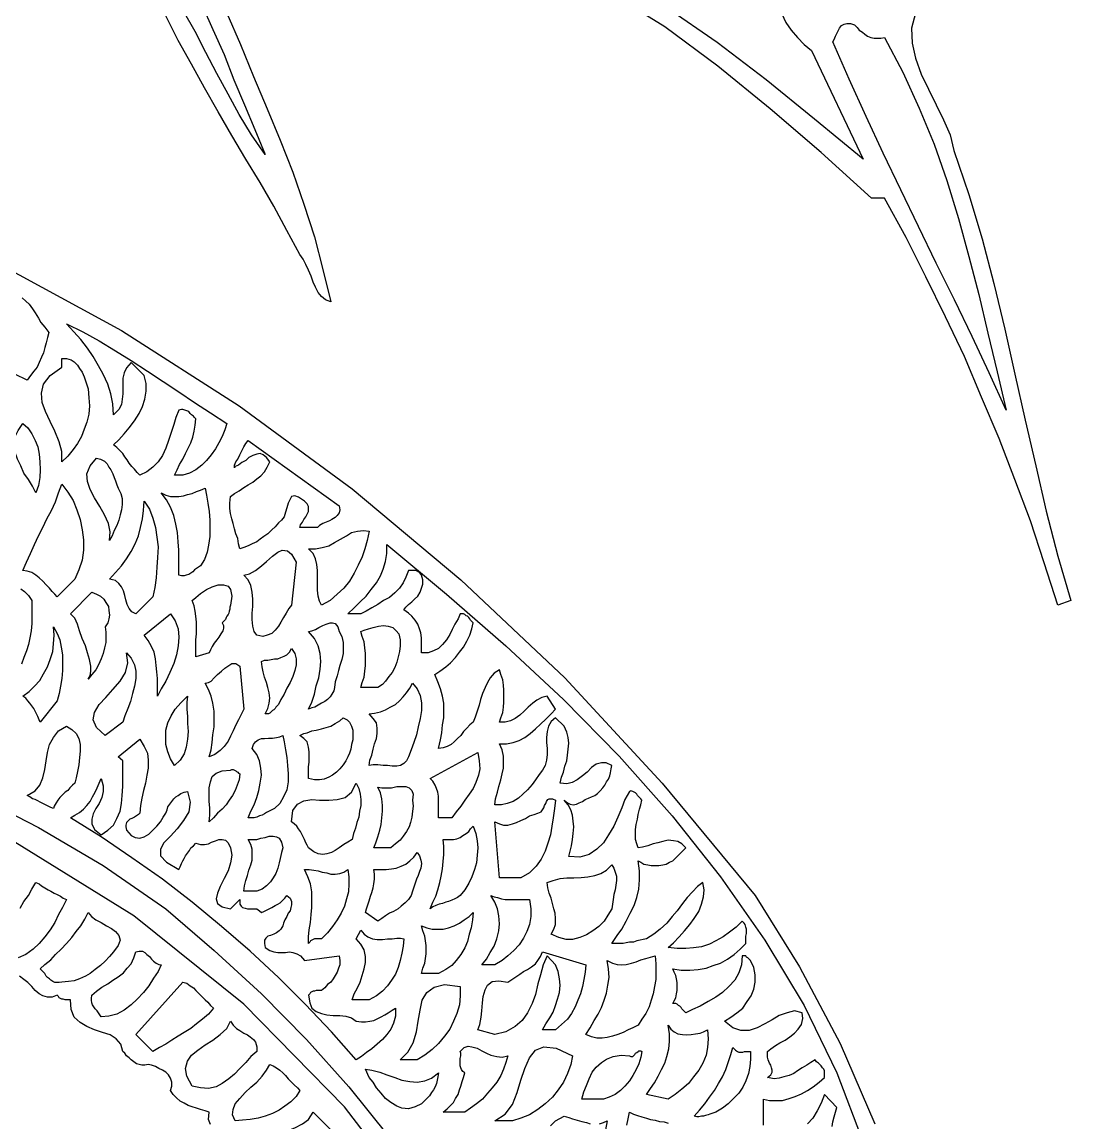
# Model space of a CAD drawing. Extents: x 0.03 to 9.22, y 0.02 to 5.11.
# Drawn here: x 7.614 to 9.218, y 1.288 to 2.97 of the extents above; entities that cross this region are included whole.
import ezdxf

# ---------------------------------------------------------------- set-up
doc = ezdxf.new("R2010")
doc.units = 0
doc.layers.add('1', color=7, linetype='Continuous')

msp = doc.modelspace()

# ---------------------------------------------------------------- linework, layer by layer
for points in [[(8.98, 2.984), (8.974, 2.961), (8.975, 2.938), (8.98, 2.915), (8.989, 2.891), (9, 2.868), (9.012, 2.844), (9.023, 2.821), (9.033, 2.798), (9.039, 2.774), (9.062, 2.707), (9.082, 2.639), (9.1, 2.571), (9.117, 2.501), (9.132, 2.432), (9.148, 2.362), (9.164, 2.292), (9.18, 2.223), (9.198, 2.154), (9.218, 2.086), (9.198, 2.079), (9.177, 2.144), (9.156, 2.208), (9.132, 2.271), (9.108, 2.334), (9.081, 2.397), (9.055, 2.459), (9.026, 2.52), (8.996, 2.581), (8.966, 2.641), (8.933, 2.701), (8.913, 2.701), (8.836, 2.771), (8.758, 2.838), (8.678, 2.903), (8.597, 2.963), (8.512, 3.016)], [(7.927, 2.984), (7.948, 2.936), (7.968, 2.887), (7.989, 2.838), (8.009, 2.79), (8.028, 2.741), (8.045, 2.692), (8.061, 2.642), (8.074, 2.592), (8.086, 2.543), (8.078, 2.546), (8.072, 2.551), (8.067, 2.557), (8.063, 2.565), (8.059, 2.573), (8.056, 2.582), (8.052, 2.591), (8.048, 2.6), (8.044, 2.608), (8.039, 2.615), (8.019, 2.652), (7.999, 2.689), (7.978, 2.725), (7.956, 2.761), (7.935, 2.797), (7.914, 2.833), (7.893, 2.87), (7.873, 2.906), (7.853, 2.942), (7.834, 2.98)], [(7.58, 2.6), (7.766, 2.499), (7.946, 2.384), (8.119, 2.257), (8.285, 2.118), (8.444, 1.968), (8.593, 1.807), (8.735, 1.635), (8.803, 1.526), (8.865, 1.409), (8.918, 1.286)], [(7.902, 1.285), (7.899, 1.293), (7.9, 1.304), (7.894, 1.306), (7.887, 1.308), (7.881, 1.31), (7.874, 1.312), (7.868, 1.314), (7.862, 1.318), (7.856, 1.321), (7.85, 1.326), (7.845, 1.331), (7.841, 1.337), (7.843, 1.344), (7.843, 1.35), (7.841, 1.356), (7.838, 1.361), (7.834, 1.365), (7.829, 1.368), (7.823, 1.371), (7.818, 1.374), (7.812, 1.376), (7.807, 1.377), (7.802, 1.376), (7.797, 1.376), (7.793, 1.377), (7.789, 1.378), (7.785, 1.381), (7.781, 1.384), (7.778, 1.387), (7.774, 1.39), (7.771, 1.394), (7.768, 1.397), (7.765, 1.408), (7.758, 1.416), (7.749, 1.422), (7.737, 1.426), (7.725, 1.43), (7.713, 1.435), (7.703, 1.441), (7.694, 1.449), (7.689, 1.461), (7.688, 1.476), (7.685, 1.476), (7.682, 1.476), (7.68, 1.476), (7.677, 1.477), (7.675, 1.477), (7.673, 1.478), (7.671, 1.479), (7.67, 1.481), (7.668, 1.483), (7.66, 1.48), (7.653, 1.48), (7.646, 1.482), (7.64, 1.485), (7.634, 1.49), (7.629, 1.496), (7.623, 1.502), (7.617, 1.507), (7.61, 1.512)]]:
    msp.add_lwpolyline(points)
at = {"layer": '1'}
for points in [[(7.986, 2.768), (7.965, 2.798), (7.946, 2.829), (7.929, 2.86), (7.912, 2.892), (7.895, 2.924), (7.879, 2.956), (7.861, 2.987), (7.843, 3.019), (7.823, 3.049), (7.801, 3.079), (7.807, 3.139), (7.831, 3.105), (7.852, 3.07), (7.872, 3.034), (7.889, 2.997), (7.906, 2.959), (7.923, 2.921), (7.938, 2.882), (7.954, 2.844), (7.97, 2.806), (7.986, 2.768)], [(8.776, 2.983), (8.782, 2.97), (8.79, 2.958), (8.8, 2.947), (8.81, 2.936), (8.821, 2.927), (8.9, 2.761), (8.826, 2.822), (8.752, 2.882), (8.677, 2.939), (8.6, 2.992)], [(8.933, 2.947), (8.961, 2.894), (8.986, 2.839), (9.009, 2.784), (9.028, 2.728), (9.046, 2.67), (9.062, 2.612), (9.077, 2.554), (9.091, 2.495), (9.105, 2.436), (9.119, 2.377), (9.093, 2.434), (9.067, 2.49), (9.04, 2.546), (9.012, 2.602), (8.985, 2.658), (8.958, 2.714), (8.931, 2.77), (8.905, 2.826), (8.879, 2.883), (8.854, 2.94), (8.856, 2.944), (8.858, 2.949), (8.86, 2.953), (8.862, 2.957), (8.864, 2.961), (8.867, 2.965), (8.871, 2.967), (8.875, 2.968), (8.881, 2.968), (8.887, 2.966), (8.891, 2.962), (8.894, 2.958), (8.899, 2.955), (8.903, 2.952), (8.907, 2.949), (8.912, 2.947), (8.917, 2.946), (8.922, 2.946), (8.927, 2.946), (8.933, 2.947)], [(7.614, 2.549), (7.62, 2.544), (7.625, 2.539), (7.63, 2.532), (7.634, 2.526), (7.639, 2.518), (7.643, 2.511), (7.649, 2.504), (7.655, 2.496)], [(7.927, 2.357), (7.924, 2.347), (7.92, 2.337), (7.915, 2.327), (7.91, 2.318), (7.903, 2.309), (7.896, 2.3), (7.889, 2.293), (7.88, 2.286), (7.87, 2.281), (7.86, 2.278), (7.847, 2.278), (7.851, 2.286), (7.855, 2.294), (7.86, 2.302), (7.864, 2.311), (7.868, 2.319), (7.872, 2.327), (7.875, 2.336), (7.877, 2.345), (7.879, 2.354), (7.88, 2.364), (7.878, 2.366), (7.876, 2.368), (7.873, 2.37), (7.871, 2.372), (7.869, 2.375), (7.866, 2.376), (7.863, 2.377), (7.86, 2.378), (7.858, 2.378), (7.854, 2.377), (7.849, 2.366), (7.846, 2.355), (7.842, 2.343), (7.838, 2.331), (7.834, 2.319), (7.829, 2.308), (7.822, 2.298), (7.814, 2.29), (7.805, 2.283), (7.794, 2.278), (7.79, 2.282), (7.786, 2.287), (7.782, 2.291), (7.778, 2.296), (7.775, 2.301), (7.771, 2.306), (7.768, 2.311), (7.764, 2.315), (7.759, 2.32), (7.754, 2.324), (7.762, 2.332), (7.77, 2.341), (7.778, 2.35), (7.786, 2.361), (7.793, 2.372), (7.798, 2.383), (7.802, 2.394), (7.804, 2.406), (7.804, 2.418), (7.801, 2.43), (7.781, 2.45), (7.774, 2.442), (7.77, 2.434), (7.768, 2.426), (7.768, 2.418), (7.768, 2.41), (7.768, 2.402), (7.767, 2.394), (7.766, 2.386), (7.762, 2.378), (7.754, 2.37), (7.753, 2.387), (7.75, 2.402), (7.745, 2.417), (7.738, 2.432), (7.731, 2.445), (7.723, 2.459), (7.714, 2.472), (7.704, 2.485), (7.693, 2.497), (7.682, 2.509), (7.707, 2.497), (7.732, 2.483), (7.757, 2.468), (7.781, 2.453), (7.806, 2.437), (7.83, 2.421), (7.854, 2.405), (7.878, 2.389), (7.902, 2.373), (7.927, 2.357)], [(7.655, 2.496), (7.653, 2.488), (7.651, 2.48), (7.649, 2.473), (7.647, 2.465), (7.644, 2.458), (7.64, 2.45), (7.637, 2.443), (7.632, 2.437), (7.627, 2.43), (7.622, 2.423), (7.603, 2.432)], [(7.715, 2.41), (7.716, 2.396), (7.717, 2.384), (7.716, 2.371), (7.713, 2.359), (7.709, 2.348), (7.705, 2.337), (7.699, 2.326), (7.692, 2.317), (7.684, 2.307), (7.675, 2.298), (7.675, 2.314), (7.671, 2.329), (7.664, 2.345), (7.657, 2.36), (7.65, 2.375), (7.645, 2.389), (7.644, 2.403), (7.647, 2.417), (7.657, 2.43), (7.675, 2.443), (7.675, 2.456), (7.682, 2.456), (7.689, 2.454), (7.694, 2.451), (7.699, 2.446), (7.702, 2.441), (7.706, 2.435), (7.709, 2.428), (7.711, 2.422), (7.713, 2.416), (7.715, 2.41)], [(7.635, 2.251), (7.63, 2.261), (7.624, 2.271), (7.617, 2.281), (7.612, 2.292), (7.607, 2.302), (7.603, 2.314), (7.602, 2.324), (7.603, 2.336), (7.608, 2.346), (7.615, 2.357), (7.623, 2.35), (7.629, 2.341), (7.634, 2.331), (7.638, 2.321), (7.64, 2.31), (7.641, 2.298), (7.642, 2.286), (7.641, 2.274), (7.639, 2.262), (7.635, 2.251)], [(8.099, 2.231), (8.1, 2.225), (8.099, 2.22), (8.096, 2.216), (8.093, 2.213), (8.088, 2.21), (8.084, 2.208), (8.079, 2.206), (8.074, 2.204), (8.069, 2.201), (8.066, 2.198), (8.039, 2.198), (8.04, 2.202), (8.043, 2.206), (8.045, 2.21), (8.048, 2.214), (8.05, 2.218), (8.052, 2.222), (8.052, 2.226), (8.052, 2.23), (8.05, 2.234), (8.046, 2.238), (8.037, 2.244), (8.031, 2.246), (8.026, 2.245), (8.024, 2.241), (8.021, 2.235), (8.019, 2.228), (8.017, 2.221), (8.015, 2.214), (8.011, 2.209), (8.006, 2.205), (8.001, 2.199), (7.996, 2.194), (7.99, 2.188), (7.984, 2.184), (7.978, 2.18), (7.973, 2.176), (7.966, 2.173), (7.96, 2.17), (7.953, 2.167), (7.947, 2.165), (7.945, 2.173), (7.944, 2.181), (7.941, 2.188), (7.939, 2.196), (7.937, 2.204), (7.935, 2.211), (7.933, 2.219), (7.932, 2.227), (7.932, 2.235), (7.933, 2.245), (7.939, 2.25), (7.946, 2.254), (7.953, 2.259), (7.96, 2.263), (7.967, 2.267), (7.973, 2.272), (7.979, 2.277), (7.985, 2.283), (7.989, 2.29), (7.993, 2.298), (7.988, 2.305), (7.983, 2.309), (7.978, 2.311), (7.973, 2.31), (7.967, 2.308), (7.961, 2.305), (7.956, 2.3), (7.95, 2.297), (7.945, 2.293), (7.94, 2.291), (7.939, 2.289), (7.939, 2.29), (7.939, 2.293), (7.941, 2.298), (7.944, 2.302), (7.947, 2.309), (7.95, 2.315), (7.953, 2.321), (7.956, 2.326), (7.96, 2.331), (8.099, 2.231)], [(7.761, 2.258), (7.765, 2.25), (7.767, 2.242), (7.767, 2.233), (7.766, 2.225), (7.764, 2.217), (7.762, 2.209), (7.759, 2.201), (7.755, 2.193), (7.752, 2.185), (7.748, 2.178), (7.749, 2.191), (7.746, 2.204), (7.74, 2.217), (7.733, 2.23), (7.725, 2.243), (7.718, 2.256), (7.714, 2.268), (7.713, 2.28), (7.718, 2.292), (7.728, 2.304), (7.734, 2.302), (7.74, 2.299), (7.744, 2.295), (7.747, 2.29), (7.75, 2.286), (7.753, 2.28), (7.755, 2.274), (7.757, 2.269), (7.759, 2.263), (7.761, 2.258)], [(7.695, 2.119), (7.668, 2.092), (7.664, 2.096), (7.66, 2.1), (7.656, 2.105), (7.651, 2.11), (7.646, 2.116), (7.64, 2.121), (7.635, 2.125), (7.629, 2.129), (7.622, 2.131), (7.615, 2.132), (7.621, 2.145), (7.627, 2.158), (7.633, 2.172), (7.639, 2.185), (7.646, 2.198), (7.652, 2.211), (7.659, 2.224), (7.665, 2.237), (7.67, 2.251), (7.675, 2.264), (7.684, 2.252), (7.692, 2.239), (7.698, 2.225), (7.703, 2.21), (7.706, 2.194), (7.708, 2.179), (7.708, 2.163), (7.706, 2.148), (7.701, 2.133), (7.695, 2.119)], [(7.887, 2.139), (7.884, 2.137), (7.881, 2.135), (7.878, 2.133), (7.875, 2.13), (7.872, 2.128), (7.869, 2.126), (7.865, 2.125), (7.862, 2.124), (7.858, 2.124), (7.854, 2.125), (7.854, 2.137), (7.854, 2.15), (7.854, 2.163), (7.853, 2.176), (7.852, 2.19), (7.849, 2.203), (7.846, 2.216), (7.841, 2.229), (7.835, 2.24), (7.827, 2.251), (7.834, 2.247), (7.841, 2.245), (7.847, 2.245), (7.854, 2.245), (7.861, 2.246), (7.867, 2.248), (7.874, 2.25), (7.881, 2.253), (7.887, 2.255), (7.894, 2.258), (7.896, 2.247), (7.898, 2.235), (7.9, 2.222), (7.901, 2.209), (7.901, 2.197), (7.901, 2.184), (7.899, 2.171), (7.897, 2.16), (7.893, 2.149), (7.887, 2.139)], [(7.814, 2.092), (7.788, 2.066), (7.782, 2.069), (7.778, 2.074), (7.775, 2.08), (7.773, 2.087), (7.771, 2.094), (7.769, 2.101), (7.766, 2.107), (7.762, 2.112), (7.757, 2.117), (7.748, 2.119), (7.757, 2.129), (7.766, 2.139), (7.774, 2.15), (7.781, 2.161), (7.787, 2.173), (7.792, 2.185), (7.795, 2.198), (7.798, 2.211), (7.8, 2.224), (7.801, 2.238), (7.809, 2.226), (7.814, 2.212), (7.818, 2.198), (7.82, 2.183), (7.822, 2.168), (7.821, 2.152), (7.82, 2.137), (7.819, 2.121), (7.817, 2.106), (7.814, 2.092)], [(8.145, 2.192), (8.142, 2.178), (8.138, 2.165), (8.134, 2.153), (8.128, 2.14), (8.122, 2.128), (8.115, 2.116), (8.106, 2.105), (8.096, 2.096), (8.085, 2.086), (8.072, 2.079), (8.069, 2.085), (8.067, 2.093), (8.066, 2.102), (8.066, 2.112), (8.066, 2.121), (8.066, 2.132), (8.065, 2.141), (8.063, 2.15), (8.059, 2.158), (8.052, 2.165), (8.063, 2.165), (8.073, 2.167), (8.083, 2.17), (8.092, 2.175), (8.101, 2.18), (8.11, 2.185), (8.118, 2.19), (8.127, 2.192), (8.136, 2.193), (8.145, 2.192)], [(8.748, 1.284), (8.748, 1.293), (8.748, 1.3), (8.748, 1.309), (8.748, 1.317), (8.748, 1.324), (8.757, 1.322), (8.767, 1.322), (8.777, 1.322), (8.787, 1.325), (8.796, 1.328), (8.806, 1.332), (8.815, 1.337), (8.824, 1.343), (8.833, 1.35), (8.841, 1.357), (8.841, 1.361), (8.841, 1.364), (8.841, 1.367), (8.84, 1.37), (8.838, 1.372), (8.836, 1.375), (8.834, 1.377), (8.832, 1.379), (8.829, 1.381), (8.827, 1.384), (8.82, 1.38), (8.814, 1.376), (8.807, 1.372), (8.8, 1.367), (8.794, 1.363), (8.787, 1.36), (8.779, 1.358), (8.772, 1.356), (8.764, 1.355), (8.754, 1.357), (8.759, 1.361), (8.761, 1.365), (8.761, 1.368), (8.76, 1.372), (8.759, 1.376), (8.757, 1.379), (8.755, 1.384), (8.754, 1.388), (8.754, 1.392), (8.754, 1.397), (8.759, 1.401), (8.766, 1.406), (8.773, 1.41), (8.781, 1.414), (8.788, 1.419), (8.795, 1.425), (8.801, 1.431), (8.806, 1.438), (8.808, 1.447), (8.807, 1.456), (8.795, 1.459), (8.784, 1.456), (8.772, 1.452), (8.761, 1.445), (8.75, 1.439), (8.738, 1.433), (8.726, 1.429), (8.713, 1.429), (8.701, 1.433), (8.688, 1.443), (8.698, 1.449), (8.707, 1.456), (8.716, 1.463), (8.723, 1.473), (8.729, 1.482), (8.733, 1.492), (8.735, 1.503), (8.735, 1.514), (8.733, 1.525), (8.728, 1.536), (8.727, 1.537), (8.725, 1.539), (8.724, 1.54), (8.722, 1.541), (8.721, 1.543), (8.719, 1.543), (8.717, 1.543), (8.715, 1.543), (8.714, 1.529), (8.71, 1.517), (8.704, 1.506), (8.695, 1.496), (8.685, 1.487), (8.675, 1.48), (8.663, 1.473), (8.651, 1.466), (8.639, 1.461), (8.629, 1.456), (8.627, 1.458), (8.625, 1.46), (8.623, 1.462), (8.622, 1.464), (8.62, 1.466), (8.618, 1.467), (8.616, 1.469), (8.614, 1.47), (8.612, 1.47), (8.609, 1.47), (8.611, 1.474), (8.614, 1.479), (8.615, 1.485), (8.616, 1.49), (8.616, 1.496), (8.616, 1.502), (8.615, 1.508), (8.614, 1.513), (8.611, 1.518), (8.609, 1.523), (8.622, 1.521), (8.635, 1.521), (8.648, 1.522), (8.66, 1.524), (8.671, 1.528), (8.682, 1.532), (8.693, 1.538), (8.703, 1.545), (8.712, 1.553), (8.721, 1.562), (8.721, 1.566), (8.721, 1.569), (8.721, 1.573), (8.722, 1.577), (8.722, 1.581), (8.722, 1.584), (8.721, 1.587), (8.72, 1.591), (8.718, 1.593), (8.715, 1.596), (8.706, 1.587), (8.696, 1.579), (8.686, 1.572), (8.675, 1.566), (8.665, 1.561), (8.653, 1.557), (8.641, 1.555), (8.629, 1.554), (8.616, 1.554), (8.602, 1.556), (8.61, 1.563), (8.619, 1.572), (8.627, 1.581), (8.635, 1.591), (8.642, 1.6), (8.649, 1.611), (8.653, 1.622), (8.656, 1.633), (8.657, 1.644), (8.655, 1.655), (8.647, 1.649), (8.639, 1.641), (8.631, 1.632), (8.624, 1.623), (8.616, 1.612), (8.608, 1.603), (8.6, 1.593), (8.59, 1.584), (8.58, 1.576), (8.569, 1.569), (8.564, 1.568), (8.559, 1.567), (8.554, 1.566), (8.549, 1.564), (8.543, 1.564), (8.538, 1.563), (8.533, 1.562), (8.527, 1.562), (8.522, 1.562), (8.516, 1.562), (8.524, 1.574), (8.531, 1.584), (8.538, 1.596), (8.544, 1.608), (8.55, 1.62), (8.554, 1.632), (8.557, 1.645), (8.558, 1.659), (8.558, 1.673), (8.556, 1.688), (8.56, 1.686), (8.565, 1.683), (8.571, 1.682), (8.576, 1.681), (8.582, 1.681), (8.588, 1.681), (8.594, 1.682), (8.599, 1.683), (8.604, 1.686), (8.609, 1.688), (8.629, 1.708), (8.623, 1.714), (8.617, 1.718), (8.61, 1.719), (8.602, 1.72), (8.594, 1.718), (8.586, 1.716), (8.579, 1.714), (8.571, 1.711), (8.563, 1.709), (8.556, 1.708), (8.554, 1.714), (8.552, 1.721), (8.552, 1.728), (8.552, 1.736), (8.553, 1.744), (8.555, 1.752), (8.556, 1.759), (8.558, 1.767), (8.56, 1.774), (8.562, 1.781), (8.56, 1.783), (8.559, 1.784), (8.557, 1.786), (8.555, 1.788), (8.554, 1.79), (8.552, 1.792), (8.55, 1.793), (8.548, 1.794), (8.545, 1.795), (8.543, 1.794), (8.536, 1.782), (8.531, 1.769), (8.525, 1.755), (8.519, 1.741), (8.511, 1.728), (8.503, 1.716), (8.493, 1.706), (8.481, 1.698), (8.467, 1.694), (8.45, 1.695), (8.452, 1.703), (8.454, 1.711), (8.456, 1.721), (8.457, 1.73), (8.458, 1.74), (8.457, 1.749), (8.456, 1.758), (8.453, 1.766), (8.449, 1.774), (8.443, 1.781), (8.448, 1.777), (8.452, 1.775), (8.457, 1.774), (8.462, 1.775), (8.466, 1.777), (8.471, 1.779), (8.475, 1.782), (8.48, 1.784), (8.485, 1.786), (8.49, 1.788), (8.494, 1.791), (8.498, 1.795), (8.502, 1.8), (8.505, 1.804), (8.508, 1.809), (8.511, 1.813), (8.513, 1.818), (8.514, 1.823), (8.515, 1.829), (8.516, 1.834), (8.507, 1.838), (8.5, 1.838), (8.492, 1.836), (8.485, 1.831), (8.478, 1.824), (8.471, 1.818), (8.463, 1.812), (8.455, 1.808), (8.447, 1.806), (8.437, 1.807), (8.439, 1.816), (8.442, 1.824), (8.444, 1.833), (8.447, 1.841), (8.448, 1.85), (8.449, 1.859), (8.45, 1.868), (8.449, 1.877), (8.447, 1.885), (8.443, 1.894), (8.43, 1.907), (8.423, 1.901), (8.419, 1.894), (8.417, 1.886), (8.416, 1.877), (8.416, 1.869), (8.417, 1.86), (8.417, 1.851), (8.416, 1.842), (8.414, 1.834), (8.41, 1.827), (8.405, 1.82), (8.399, 1.812), (8.394, 1.805), (8.387, 1.797), (8.38, 1.79), (8.373, 1.784), (8.365, 1.779), (8.356, 1.776), (8.347, 1.774), (8.337, 1.774), (8.338, 1.783), (8.341, 1.793), (8.343, 1.802), (8.346, 1.812), (8.348, 1.821), (8.35, 1.83), (8.35, 1.839), (8.35, 1.848), (8.348, 1.858), (8.344, 1.867), (8.355, 1.867), (8.365, 1.869), (8.374, 1.872), (8.383, 1.877), (8.391, 1.883), (8.399, 1.89), (8.407, 1.897), (8.415, 1.905), (8.423, 1.913), (8.43, 1.92), (8.417, 1.94), (8.409, 1.938), (8.401, 1.934), (8.395, 1.929), (8.388, 1.923), (8.382, 1.917), (8.375, 1.911), (8.368, 1.906), (8.361, 1.902), (8.353, 1.9), (8.344, 1.9), (8.346, 1.907), (8.349, 1.915), (8.35, 1.923), (8.351, 1.931), (8.351, 1.94), (8.351, 1.949), (8.35, 1.957), (8.349, 1.965), (8.346, 1.973), (8.344, 1.98), (8.336, 1.975), (8.33, 1.968), (8.326, 1.961), (8.322, 1.953), (8.318, 1.944), (8.315, 1.935), (8.313, 1.926), (8.31, 1.917), (8.307, 1.908), (8.304, 1.9), (8.299, 1.896), (8.294, 1.891), (8.289, 1.886), (8.285, 1.88), (8.28, 1.875), (8.275, 1.87), (8.27, 1.866), (8.264, 1.863), (8.258, 1.861), (8.251, 1.86), (8.254, 1.873), (8.256, 1.884), (8.257, 1.896), (8.259, 1.907), (8.259, 1.918), (8.259, 1.929), (8.257, 1.94), (8.254, 1.951), (8.25, 1.962), (8.245, 1.973), (8.253, 1.978), (8.262, 1.985), (8.269, 1.991), (8.277, 1.999), (8.283, 2.007), (8.289, 2.015), (8.294, 2.024), (8.299, 2.033), (8.302, 2.043), (8.304, 2.052), (8.302, 2.054), (8.3, 2.056), (8.299, 2.058), (8.297, 2.06), (8.295, 2.062), (8.293, 2.063), (8.291, 2.065), (8.289, 2.066), (8.287, 2.066), (8.284, 2.066), (8.281, 2.058), (8.276, 2.05), (8.272, 2.042), (8.268, 2.034), (8.263, 2.026), (8.257, 2.019), (8.251, 2.013), (8.243, 2.009), (8.235, 2.006), (8.225, 2.006), (8.225, 2.014), (8.225, 2.022), (8.225, 2.029), (8.224, 2.037), (8.222, 2.043), (8.219, 2.05), (8.215, 2.056), (8.21, 2.062), (8.205, 2.067), (8.198, 2.072), (8.201, 2.076), (8.205, 2.08), (8.21, 2.084), (8.214, 2.088), (8.219, 2.093), (8.223, 2.099), (8.225, 2.105), (8.227, 2.111), (8.227, 2.118), (8.225, 2.125), (8.223, 2.127), (8.222, 2.129), (8.22, 2.13), (8.218, 2.131), (8.216, 2.132), (8.213, 2.132), (8.211, 2.132), (8.208, 2.132), (8.205, 2.132), (8.201, 2.122), (8.197, 2.113), (8.191, 2.105), (8.184, 2.098), (8.176, 2.091), (8.167, 2.086), (8.158, 2.08), (8.149, 2.075), (8.14, 2.07), (8.132, 2.066), (8.112, 2.066), (8.122, 2.075), (8.131, 2.084), (8.14, 2.093), (8.148, 2.103), (8.156, 2.113), (8.162, 2.124), (8.166, 2.134), (8.17, 2.146), (8.172, 2.158), (8.172, 2.172), (8.263, 2.096), (8.354, 2.017), (8.442, 1.935), (8.527, 1.848), (8.608, 1.757), (8.682, 1.664), (8.75, 1.567), (8.81, 1.467), (8.86, 1.364), (8.9, 1.258)], [(8.026, 2.079), (8.022, 2.074), (8.018, 2.067), (8.014, 2.06), (8.01, 2.053), (8.006, 2.047), (8.001, 2.041), (7.996, 2.036), (7.989, 2.033), (7.982, 2.031), (7.973, 2.033), (7.969, 2.039), (7.967, 2.047), (7.966, 2.057), (7.966, 2.067), (7.967, 2.077), (7.967, 2.088), (7.966, 2.099), (7.964, 2.109), (7.96, 2.118), (7.953, 2.125), (7.962, 2.127), (7.971, 2.132), (7.98, 2.139), (7.988, 2.146), (7.997, 2.154), (8.005, 2.16), (8.012, 2.163), (8.02, 2.162), (8.026, 2.157), (8.033, 2.145), (8.026, 2.079)], [(7.612, 2.104), (7.618, 2.1), (7.624, 2.094), (7.629, 2.086)], [(7.933, 2.079), (7.932, 2.076), (7.932, 2.073), (7.931, 2.07), (7.93, 2.067), (7.929, 2.065), (7.927, 2.062), (7.926, 2.06), (7.925, 2.057), (7.923, 2.055), (7.92, 2.052), (7.922, 2.048), (7.922, 2.044), (7.921, 2.04), (7.918, 2.035), (7.915, 2.03), (7.912, 2.026), (7.908, 2.021), (7.905, 2.016), (7.902, 2.011), (7.9, 2.006), (7.88, 2), (7.88, 2.008), (7.88, 2.017), (7.88, 2.026), (7.881, 2.035), (7.881, 2.044), (7.881, 2.053), (7.88, 2.062), (7.879, 2.07), (7.877, 2.078), (7.874, 2.086), (7.88, 2.091), (7.887, 2.097), (7.896, 2.103), (7.905, 2.107), (7.914, 2.11), (7.922, 2.11), (7.929, 2.108), (7.933, 2.103), (7.935, 2.093), (7.933, 2.079)], [(7.741, 2.046), (7.742, 2.038), (7.742, 2.031), (7.742, 2.022), (7.74, 2.014), (7.738, 2.005), (7.735, 1.997), (7.731, 1.988), (7.727, 1.98), (7.721, 1.973), (7.715, 1.966), (7.718, 1.971), (7.719, 1.978), (7.719, 1.986), (7.717, 1.996), (7.714, 2.006), (7.711, 2.017), (7.706, 2.028), (7.702, 2.04), (7.699, 2.05), (7.695, 2.059), (7.688, 2.066), (7.721, 2.099), (7.728, 2.096), (7.734, 2.093), (7.739, 2.088), (7.742, 2.083), (7.746, 2.077), (7.747, 2.071), (7.748, 2.064), (7.747, 2.058), (7.745, 2.052), (7.741, 2.046)], [(7.629, 2.086), (7.629, 2.074), (7.629, 2.062), (7.629, 2.051), (7.628, 2.04), (7.626, 2.029), (7.624, 2.019), (7.621, 2.009), (7.617, 1.999), (7.613, 1.989)], [(7.821, 1.94), (7.821, 1.948), (7.821, 1.957), (7.821, 1.967), (7.82, 1.977), (7.819, 1.987), (7.818, 1.997), (7.816, 2.007), (7.812, 2.016), (7.807, 2.025), (7.801, 2.033), (7.841, 2.066), (7.848, 2.055), (7.853, 2.043), (7.854, 2.03), (7.853, 2.017), (7.85, 2.003), (7.846, 1.99), (7.84, 1.976), (7.834, 1.963), (7.827, 1.951), (7.821, 1.94)], [(7.668, 1.933), (7.642, 1.9), (7.64, 1.904), (7.638, 1.909), (7.636, 1.913), (7.634, 1.917), (7.632, 1.921), (7.629, 1.925), (7.626, 1.929), (7.623, 1.933), (7.62, 1.937), (7.615, 1.94), (7.625, 1.947), (7.633, 1.955), (7.641, 1.964), (7.647, 1.974), (7.653, 1.985), (7.657, 1.996), (7.661, 2.008), (7.662, 2.02), (7.663, 2.033), (7.662, 2.046), (7.668, 2.036), (7.672, 2.026), (7.674, 2.015), (7.676, 2.003), (7.676, 1.991), (7.676, 1.979), (7.675, 1.967), (7.673, 1.955), (7.671, 1.944), (7.668, 1.933)], [(8.092, 1.953), (8.091, 1.948), (8.088, 1.943), (8.085, 1.939), (8.081, 1.935), (8.077, 1.932), (8.072, 1.929), (8.067, 1.926), (8.062, 1.923), (8.057, 1.922), (8.052, 1.92), (8.057, 1.931), (8.061, 1.943), (8.064, 1.956), (8.068, 1.968), (8.07, 1.981), (8.071, 1.993), (8.07, 2.005), (8.067, 2.017), (8.061, 2.028), (8.052, 2.039), (8.057, 2.04), (8.063, 2.042), (8.068, 2.045), (8.074, 2.048), (8.079, 2.05), (8.085, 2.052), (8.089, 2.052), (8.093, 2.051), (8.097, 2.046), (8.099, 2.039), (8.103, 2.031), (8.105, 2.022), (8.105, 2.014), (8.105, 2.005), (8.103, 1.996), (8.1, 1.987), (8.098, 1.979), (8.096, 1.971), (8.093, 1.962), (8.092, 1.953)], [(8.192, 2.026), (8.192, 2.017), (8.191, 2.008), (8.189, 2), (8.187, 1.992), (8.184, 1.984), (8.18, 1.976), (8.175, 1.97), (8.17, 1.963), (8.165, 1.958), (8.158, 1.953), (8.132, 1.953), (8.134, 1.961), (8.137, 1.969), (8.138, 1.978), (8.139, 1.987), (8.139, 1.996), (8.139, 2.005), (8.138, 2.014), (8.137, 2.023), (8.134, 2.031), (8.132, 2.039), (8.137, 2.041), (8.144, 2.043), (8.151, 2.045), (8.159, 2.047), (8.167, 2.048), (8.174, 2.047), (8.181, 2.045), (8.186, 2.04), (8.19, 2.035), (8.192, 2.026)], [(7.768, 1.9), (7.741, 1.88), (7.728, 1.892), (7.723, 1.904), (7.725, 1.915), (7.732, 1.927), (7.742, 1.938), (7.753, 1.95), (7.764, 1.963), (7.772, 1.976), (7.776, 1.991), (7.774, 2.006), (7.781, 1.998), (7.786, 1.988), (7.788, 1.978), (7.788, 1.967), (7.786, 1.955), (7.783, 1.944), (7.78, 1.932), (7.776, 1.921), (7.771, 1.91), (7.768, 1.9)], [(8.006, 1.927), (8.004, 1.925), (8.002, 1.923), (8.001, 1.921), (7.999, 1.919), (7.997, 1.918), (7.995, 1.916), (7.993, 1.914), (7.991, 1.913), (7.989, 1.913), (7.986, 1.913), (7.99, 1.921), (7.992, 1.929), (7.993, 1.937), (7.992, 1.945), (7.99, 1.953), (7.988, 1.961), (7.985, 1.969), (7.983, 1.977), (7.981, 1.985), (7.98, 1.993), (7.985, 1.995), (7.99, 1.995), (7.995, 1.996), (8, 1.997), (8.005, 1.997), (8.01, 1.999), (8.015, 2.001), (8.019, 2.003), (8.023, 2.007), (8.026, 2.013), (8.031, 2.005), (8.033, 1.997), (8.033, 1.988), (8.031, 1.979), (8.028, 1.97), (8.024, 1.961), (8.019, 1.952), (8.015, 1.943), (8.01, 1.935), (8.006, 1.927)], [(7.953, 1.92), (7.949, 1.912), (7.945, 1.904), (7.941, 1.896), (7.937, 1.887), (7.933, 1.879), (7.929, 1.871), (7.923, 1.863), (7.917, 1.857), (7.909, 1.851), (7.9, 1.847), (7.903, 1.858), (7.905, 1.869), (7.906, 1.881), (7.908, 1.893), (7.908, 1.905), (7.908, 1.917), (7.906, 1.929), (7.903, 1.94), (7.899, 1.95), (7.894, 1.96), (7.899, 1.961), (7.903, 1.963), (7.908, 1.968), (7.913, 1.973), (7.919, 1.978), (7.924, 1.983), (7.93, 1.987), (7.935, 1.99), (7.941, 1.99), (7.947, 1.986), (7.953, 1.92)], [(8.205, 1.847), (8.202, 1.841), (8.198, 1.837), (8.193, 1.834), (8.187, 1.833), (8.18, 1.833), (8.173, 1.834), (8.166, 1.834), (8.158, 1.835), (8.151, 1.835), (8.145, 1.834), (8.146, 1.842), (8.149, 1.85), (8.151, 1.859), (8.153, 1.867), (8.156, 1.875), (8.157, 1.883), (8.157, 1.891), (8.156, 1.899), (8.151, 1.906), (8.145, 1.913), (8.153, 1.914), (8.162, 1.916), (8.17, 1.919), (8.177, 1.923), (8.185, 1.927), (8.191, 1.933), (8.197, 1.939), (8.202, 1.945), (8.207, 1.952), (8.211, 1.96), (8.218, 1.951), (8.223, 1.941), (8.225, 1.93), (8.225, 1.918), (8.223, 1.906), (8.22, 1.893), (8.217, 1.881), (8.213, 1.869), (8.209, 1.858), (8.205, 1.847)], [(7.847, 1.834), (7.841, 1.844), (7.837, 1.855), (7.834, 1.866), (7.834, 1.877), (7.834, 1.888), (7.837, 1.899), (7.842, 1.91), (7.848, 1.92), (7.857, 1.93), (7.867, 1.94), (7.866, 1.931), (7.866, 1.92), (7.867, 1.909), (7.867, 1.898), (7.868, 1.886), (7.867, 1.874), (7.865, 1.862), (7.862, 1.852), (7.856, 1.842), (7.847, 1.834)], [(8.112, 1.847), (8.109, 1.841), (8.105, 1.835), (8.1, 1.829), (8.095, 1.824), (8.089, 1.819), (8.083, 1.816), (8.076, 1.813), (8.069, 1.812), (8.061, 1.812), (8.052, 1.814), (8.052, 1.819), (8.052, 1.825), (8.052, 1.832), (8.053, 1.839), (8.053, 1.847), (8.053, 1.855), (8.052, 1.862), (8.05, 1.87), (8.045, 1.875), (8.039, 1.88), (8.045, 1.883), (8.05, 1.884), (8.057, 1.887), (8.064, 1.888), (8.072, 1.89), (8.079, 1.892), (8.086, 1.894), (8.093, 1.898), (8.1, 1.902), (8.105, 1.907), (8.111, 1.904), (8.115, 1.9), (8.118, 1.894), (8.12, 1.888), (8.12, 1.881), (8.12, 1.873), (8.118, 1.866), (8.117, 1.859), (8.115, 1.853), (8.112, 1.847)], [(7.695, 1.807), (7.691, 1.804), (7.687, 1.8), (7.684, 1.796), (7.68, 1.793), (7.676, 1.789), (7.672, 1.785), (7.669, 1.781), (7.666, 1.777), (7.663, 1.772), (7.662, 1.768), (7.658, 1.77), (7.654, 1.772), (7.65, 1.774), (7.646, 1.776), (7.642, 1.778), (7.638, 1.78), (7.634, 1.782), (7.63, 1.783), (7.626, 1.786), (7.622, 1.788), (7.634, 1.795), (7.641, 1.804), (7.646, 1.815), (7.649, 1.828), (7.651, 1.841), (7.653, 1.854), (7.656, 1.866), (7.662, 1.877), (7.67, 1.887), (7.682, 1.894), (7.69, 1.889), (7.697, 1.883), (7.701, 1.875), (7.703, 1.866), (7.703, 1.856), (7.702, 1.846), (7.701, 1.835), (7.699, 1.825), (7.697, 1.815), (7.695, 1.807)], [(7.794, 1.761), (7.792, 1.759), (7.789, 1.757), (7.786, 1.755), (7.782, 1.753), (7.779, 1.752), (7.776, 1.749), (7.774, 1.747), (7.773, 1.743), (7.773, 1.74), (7.774, 1.735), (7.781, 1.727), (7.787, 1.724), (7.794, 1.723), (7.801, 1.725), (7.808, 1.729), (7.814, 1.735), (7.82, 1.741), (7.826, 1.748), (7.83, 1.755), (7.834, 1.761), (7.836, 1.766), (7.837, 1.771), (7.84, 1.775), (7.843, 1.779), (7.846, 1.783), (7.849, 1.786), (7.853, 1.788), (7.857, 1.791), (7.862, 1.793), (7.867, 1.794), (7.871, 1.778), (7.869, 1.763), (7.861, 1.75), (7.851, 1.737), (7.841, 1.726), (7.831, 1.716), (7.826, 1.706), (7.826, 1.696), (7.835, 1.686), (7.854, 1.675), (7.856, 1.679), (7.858, 1.684), (7.86, 1.688), (7.862, 1.692), (7.864, 1.696), (7.867, 1.7), (7.87, 1.704), (7.872, 1.708), (7.876, 1.711), (7.88, 1.715), (7.887, 1.713), (7.893, 1.713), (7.899, 1.714), (7.904, 1.717), (7.91, 1.719), (7.915, 1.721), (7.92, 1.721), (7.925, 1.72), (7.929, 1.716), (7.933, 1.708), (7.935, 1.697), (7.933, 1.685), (7.929, 1.673), (7.923, 1.661), (7.917, 1.649), (7.913, 1.639), (7.911, 1.63), (7.913, 1.623), (7.92, 1.618), (7.933, 1.615), (7.947, 1.629), (7.947, 1.622), (7.949, 1.619), (7.951, 1.617), (7.955, 1.616), (7.959, 1.615), (7.964, 1.615), (7.969, 1.615), (7.973, 1.615), (7.977, 1.612), (7.98, 1.609), (7.984, 1.611), (7.988, 1.613), (7.992, 1.615), (7.996, 1.617), (8.001, 1.62), (8.005, 1.622), (8.009, 1.624), (8.012, 1.627), (8.016, 1.631), (8.019, 1.635), (8.024, 1.631), (8.026, 1.626), (8.026, 1.621), (8.025, 1.617), (8.024, 1.612), (8.021, 1.608), (8.019, 1.603), (8.016, 1.598), (8.014, 1.593), (8.013, 1.589), (8.01, 1.584), (8.007, 1.581), (8.003, 1.578), (7.999, 1.576), (7.994, 1.574), (7.99, 1.573), (7.987, 1.57), (7.985, 1.567), (7.985, 1.562), (7.986, 1.556), (7.993, 1.551), (7.999, 1.549), (8.005, 1.548), (8.012, 1.548), (8.017, 1.548), (8.023, 1.549), (8.028, 1.548), (8.034, 1.546), (8.04, 1.543), (8.046, 1.536), (8.099, 1.543), (8.1, 1.536), (8.1, 1.529), (8.098, 1.524), (8.096, 1.518), (8.093, 1.513), (8.09, 1.508), (8.086, 1.503), (8.081, 1.499), (8.077, 1.494), (8.072, 1.49), (8.069, 1.49), (8.067, 1.49), (8.064, 1.49), (8.061, 1.489), (8.059, 1.489), (8.057, 1.488), (8.055, 1.487), (8.054, 1.485), (8.052, 1.483), (8.054, 1.471), (8.057, 1.463), (8.064, 1.458), (8.072, 1.455), (8.08, 1.453), (8.09, 1.452), (8.1, 1.452), (8.109, 1.451), (8.118, 1.448), (8.125, 1.443), (8.133, 1.442), (8.139, 1.442), (8.146, 1.443), (8.152, 1.444), (8.158, 1.447), (8.163, 1.45), (8.169, 1.453), (8.174, 1.456), (8.18, 1.46), (8.185, 1.463), (8.185, 1.451), (8.182, 1.44), (8.178, 1.431), (8.172, 1.423), (8.165, 1.415), (8.157, 1.408), (8.149, 1.401), (8.141, 1.395), (8.133, 1.389), (8.125, 1.384), (8.087, 1.427), (8.047, 1.469), (8.006, 1.51), (7.963, 1.55), (7.919, 1.588), (7.874, 1.625), (7.829, 1.66), (7.782, 1.693), (7.735, 1.725), (7.688, 1.754), (7.695, 1.758), (7.702, 1.762), (7.708, 1.767), (7.713, 1.773), (7.718, 1.779), (7.722, 1.786), (7.726, 1.793), (7.729, 1.8), (7.732, 1.807), (7.735, 1.814), (7.738, 1.803), (7.738, 1.794), (7.736, 1.785), (7.732, 1.776), (7.727, 1.768), (7.723, 1.76), (7.721, 1.752), (7.721, 1.745), (7.725, 1.736), (7.735, 1.728), (7.745, 1.735), (7.754, 1.743), (7.759, 1.753), (7.764, 1.764), (7.766, 1.776), (7.767, 1.788), (7.768, 1.802), (7.768, 1.814), (7.768, 1.828), (7.768, 1.841), (7.761, 1.847), (7.794, 1.874), (7.801, 1.863), (7.806, 1.853), (7.807, 1.842), (7.807, 1.83), (7.805, 1.819), (7.803, 1.807), (7.8, 1.796), (7.797, 1.784), (7.795, 1.773), (7.794, 1.761)], [(8.013, 1.88), (8.015, 1.87), (8.017, 1.858), (8.019, 1.846), (8.02, 1.834), (8.021, 1.821), (8.021, 1.809), (8.019, 1.797), (8.014, 1.786), (8.008, 1.776), (8, 1.768), (7.996, 1.766), (7.992, 1.764), (7.988, 1.762), (7.985, 1.76), (7.981, 1.758), (7.977, 1.757), (7.973, 1.755), (7.969, 1.754), (7.964, 1.754), (7.96, 1.754), (7.964, 1.764), (7.969, 1.774), (7.973, 1.785), (7.976, 1.796), (7.978, 1.807), (7.98, 1.819), (7.979, 1.83), (7.977, 1.841), (7.973, 1.851), (7.966, 1.86), (7.968, 1.866), (7.971, 1.87), (7.975, 1.873), (7.98, 1.875), (7.985, 1.875), (7.991, 1.876), (7.997, 1.876), (8.003, 1.877), (8.008, 1.878), (8.013, 1.88)], [(8.271, 1.754), (8.251, 1.754), (8.251, 1.761), (8.251, 1.767), (8.251, 1.774), (8.251, 1.781), (8.251, 1.787), (8.25, 1.793), (8.248, 1.799), (8.246, 1.804), (8.242, 1.81), (8.238, 1.814), (8.311, 1.854), (8.313, 1.841), (8.314, 1.829), (8.312, 1.819), (8.308, 1.808), (8.304, 1.799), (8.298, 1.79), (8.291, 1.781), (8.285, 1.772), (8.278, 1.763), (8.271, 1.754)], [(7.947, 1.821), (7.946, 1.812), (7.943, 1.804), (7.94, 1.796), (7.936, 1.788), (7.931, 1.781), (7.926, 1.774), (7.92, 1.767), (7.913, 1.761), (7.907, 1.754), (7.9, 1.748), (7.901, 1.758), (7.901, 1.769), (7.9, 1.779), (7.9, 1.79), (7.9, 1.8), (7.902, 1.809), (7.905, 1.817), (7.911, 1.822), (7.92, 1.826), (7.933, 1.827), (7.935, 1.828), (7.937, 1.828), (7.939, 1.827), (7.941, 1.826), (7.942, 1.825), (7.944, 1.824), (7.945, 1.822), (7.947, 1.821)], [(8.119, 1.721), (8.112, 1.717), (8.106, 1.713), (8.099, 1.708), (8.093, 1.704), (8.087, 1.701), (8.08, 1.699), (8.074, 1.698), (8.067, 1.699), (8.06, 1.702), (8.052, 1.708), (8.05, 1.712), (8.048, 1.716), (8.046, 1.721), (8.044, 1.725), (8.042, 1.729), (8.04, 1.733), (8.037, 1.737), (8.034, 1.741), (8.03, 1.745), (8.026, 1.748), (8.028, 1.765), (8.035, 1.775), (8.045, 1.78), (8.057, 1.782), (8.069, 1.781), (8.083, 1.781), (8.096, 1.782), (8.108, 1.785), (8.118, 1.793), (8.125, 1.807), (8.129, 1.799), (8.131, 1.79), (8.132, 1.782), (8.132, 1.773), (8.13, 1.764), (8.129, 1.755), (8.126, 1.747), (8.124, 1.738), (8.121, 1.73), (8.119, 1.721)], [(8.211, 1.781), (8.212, 1.772), (8.211, 1.764), (8.21, 1.755), (8.208, 1.747), (8.206, 1.74), (8.202, 1.733), (8.197, 1.726), (8.192, 1.72), (8.185, 1.714), (8.178, 1.708), (8.152, 1.708), (8.155, 1.716), (8.158, 1.725), (8.161, 1.735), (8.163, 1.744), (8.164, 1.754), (8.165, 1.764), (8.165, 1.773), (8.164, 1.783), (8.162, 1.792), (8.158, 1.801), (8.164, 1.8), (8.171, 1.8), (8.179, 1.8), (8.187, 1.802), (8.194, 1.802), (8.201, 1.802), (8.206, 1.8), (8.21, 1.796), (8.212, 1.79), (8.211, 1.781)], [(7.538, 1.791), (7.639, 1.739), (7.738, 1.681), (7.834, 1.615), (7.908, 1.551), (7.98, 1.485), (8.049, 1.415), (8.114, 1.343), (8.174, 1.268)], [(8.43, 1.781), (8.428, 1.768), (8.426, 1.754), (8.424, 1.741), (8.422, 1.728), (8.418, 1.715), (8.414, 1.703), (8.408, 1.691), (8.4, 1.68), (8.39, 1.67), (8.377, 1.662), (8.344, 1.662), (8.337, 1.748), (8.344, 1.745), (8.35, 1.743), (8.357, 1.743), (8.364, 1.745), (8.37, 1.747), (8.377, 1.75), (8.384, 1.753), (8.39, 1.757), (8.397, 1.759), (8.403, 1.761), (8.408, 1.763), (8.41, 1.766), (8.412, 1.769), (8.413, 1.773), (8.415, 1.776), (8.416, 1.779), (8.418, 1.782), (8.42, 1.783), (8.425, 1.783), (8.43, 1.781)], [(8.284, 1.635), (8.28, 1.632), (8.276, 1.63), (8.271, 1.628), (8.266, 1.626), (8.262, 1.625), (8.257, 1.623), (8.252, 1.622), (8.247, 1.62), (8.242, 1.618), (8.238, 1.615), (8.242, 1.625), (8.247, 1.634), (8.25, 1.644), (8.253, 1.655), (8.255, 1.665), (8.257, 1.676), (8.258, 1.687), (8.259, 1.698), (8.259, 1.71), (8.258, 1.721), (8.264, 1.721), (8.269, 1.721), (8.274, 1.721), (8.279, 1.722), (8.284, 1.724), (8.288, 1.727), (8.293, 1.73), (8.297, 1.733), (8.3, 1.737), (8.304, 1.741), (8.308, 1.73), (8.31, 1.719), (8.311, 1.708), (8.31, 1.697), (8.309, 1.685), (8.306, 1.675), (8.302, 1.664), (8.297, 1.654), (8.291, 1.644), (8.284, 1.635)], [(8.245, 1.132), (8.107, 1.312), (7.953, 1.469), (7.785, 1.604), (7.603, 1.717)], [(8.013, 1.708), (8.011, 1.701), (8.009, 1.692), (8.007, 1.685), (8.005, 1.677), (8.002, 1.669), (7.998, 1.662), (7.994, 1.656), (7.988, 1.65), (7.981, 1.645), (7.973, 1.642), (7.953, 1.642), (7.954, 1.65), (7.956, 1.658), (7.959, 1.666), (7.961, 1.674), (7.964, 1.682), (7.966, 1.689), (7.966, 1.697), (7.966, 1.706), (7.964, 1.713), (7.96, 1.721), (7.966, 1.721), (7.973, 1.721), (7.979, 1.723), (7.986, 1.724), (7.992, 1.726), (7.998, 1.726), (8.003, 1.725), (8.007, 1.723), (8.011, 1.717), (8.013, 1.708)], [(8.211, 1.642), (8.209, 1.635), (8.205, 1.629), (8.2, 1.624), (8.194, 1.619), (8.189, 1.615), (8.182, 1.611), (8.176, 1.608), (8.17, 1.604), (8.164, 1.6), (8.158, 1.596), (8.139, 1.609), (8.141, 1.615), (8.143, 1.621), (8.145, 1.627), (8.147, 1.634), (8.149, 1.64), (8.151, 1.647), (8.152, 1.653), (8.153, 1.66), (8.153, 1.668), (8.152, 1.675), (8.158, 1.675), (8.164, 1.675), (8.171, 1.675), (8.179, 1.676), (8.186, 1.677), (8.194, 1.68), (8.201, 1.683), (8.207, 1.688), (8.213, 1.694), (8.218, 1.701), (8.222, 1.696), (8.224, 1.689), (8.225, 1.684), (8.224, 1.677), (8.222, 1.672), (8.22, 1.666), (8.217, 1.66), (8.215, 1.654), (8.213, 1.648), (8.211, 1.642)], [(8.112, 1.675), (8.114, 1.664), (8.114, 1.653), (8.113, 1.641), (8.11, 1.63), (8.107, 1.619), (8.102, 1.608), (8.096, 1.598), (8.089, 1.588), (8.081, 1.578), (8.072, 1.569), (8.069, 1.569), (8.067, 1.569), (8.064, 1.569), (8.061, 1.569), (8.059, 1.568), (8.057, 1.567), (8.055, 1.566), (8.054, 1.564), (8.052, 1.562), (8.052, 1.572), (8.053, 1.583), (8.055, 1.594), (8.056, 1.606), (8.057, 1.617), (8.057, 1.629), (8.057, 1.641), (8.055, 1.653), (8.051, 1.664), (8.046, 1.675), (8.053, 1.675), (8.06, 1.674), (8.067, 1.673), (8.073, 1.671), (8.08, 1.67), (8.086, 1.668), (8.093, 1.668), (8.1, 1.669), (8.106, 1.671), (8.112, 1.675)], [(8.516, 1.615), (8.51, 1.605), (8.504, 1.596), (8.496, 1.588), (8.487, 1.581), (8.477, 1.575), (8.467, 1.571), (8.456, 1.568), (8.446, 1.568), (8.435, 1.571), (8.423, 1.576), (8.427, 1.584), (8.43, 1.591), (8.43, 1.6), (8.429, 1.608), (8.427, 1.615), (8.425, 1.623), (8.423, 1.631), (8.42, 1.639), (8.418, 1.647), (8.417, 1.655), (8.426, 1.658), (8.437, 1.661), (8.447, 1.662), (8.458, 1.662), (8.469, 1.663), (8.479, 1.664), (8.49, 1.666), (8.499, 1.669), (8.508, 1.674), (8.516, 1.682), (8.519, 1.677), (8.521, 1.671), (8.523, 1.665), (8.523, 1.658), (8.522, 1.651), (8.521, 1.644), (8.519, 1.637), (8.518, 1.629), (8.517, 1.622), (8.516, 1.615)], [(7.611, 1.616), (7.617, 1.626), (7.624, 1.635), (7.629, 1.645), (7.635, 1.655), (7.64, 1.653), (7.644, 1.65), (7.649, 1.647), (7.654, 1.644), (7.658, 1.642), (7.663, 1.639), (7.668, 1.637), (7.673, 1.634), (7.677, 1.631), (7.682, 1.629)], [(8.39, 1.629), (8.392, 1.615), (8.392, 1.603), (8.39, 1.591), (8.386, 1.58), (8.381, 1.57), (8.374, 1.56), (8.366, 1.551), (8.357, 1.543), (8.348, 1.536), (8.337, 1.529), (8.317, 1.529), (8.324, 1.538), (8.33, 1.548), (8.336, 1.558), (8.34, 1.569), (8.343, 1.581), (8.344, 1.592), (8.343, 1.604), (8.341, 1.615), (8.337, 1.625), (8.331, 1.635), (8.336, 1.633), (8.341, 1.632), (8.347, 1.63), (8.353, 1.629), (8.359, 1.629), (8.365, 1.629), (8.372, 1.629), (8.378, 1.629), (8.384, 1.629), (8.39, 1.629)], [(7.682, 1.629), (7.676, 1.617), (7.67, 1.606), (7.664, 1.594), (7.657, 1.583), (7.649, 1.572), (7.64, 1.562), (7.631, 1.553), (7.62, 1.545), (7.608, 1.54)], [(7.754, 1.549), (7.748, 1.542), (7.741, 1.535), (7.734, 1.528), (7.726, 1.522), (7.718, 1.516), (7.711, 1.512), (7.702, 1.508), (7.694, 1.505), (7.685, 1.504), (7.675, 1.503), (7.671, 1.502), (7.668, 1.502), (7.664, 1.502), (7.661, 1.504), (7.658, 1.506), (7.656, 1.508), (7.653, 1.51), (7.651, 1.512), (7.65, 1.514), (7.649, 1.516), (7.642, 1.523), (7.649, 1.53), (7.658, 1.537), (7.665, 1.545), (7.674, 1.553), (7.682, 1.562), (7.69, 1.571), (7.697, 1.58), (7.704, 1.589), (7.71, 1.599), (7.715, 1.609), (7.72, 1.603), (7.727, 1.598), (7.735, 1.594), (7.743, 1.589), (7.751, 1.585), (7.757, 1.58), (7.762, 1.574), (7.764, 1.567), (7.761, 1.559), (7.754, 1.549)], [(8.251, 1.516), (8.225, 1.516), (8.227, 1.524), (8.23, 1.532), (8.231, 1.539), (8.232, 1.546), (8.232, 1.552), (8.232, 1.559), (8.231, 1.566), (8.23, 1.573), (8.227, 1.581), (8.225, 1.589), (8.233, 1.586), (8.241, 1.584), (8.25, 1.584), (8.258, 1.584), (8.266, 1.586), (8.275, 1.589), (8.283, 1.593), (8.29, 1.598), (8.298, 1.603), (8.304, 1.609), (8.303, 1.598), (8.301, 1.586), (8.298, 1.576), (8.295, 1.565), (8.291, 1.555), (8.285, 1.545), (8.278, 1.536), (8.271, 1.528), (8.262, 1.522), (8.251, 1.516)], [(8.198, 1.569), (8.197, 1.558), (8.195, 1.547), (8.192, 1.536), (8.189, 1.525), (8.185, 1.515), (8.179, 1.506), (8.173, 1.497), (8.165, 1.489), (8.156, 1.482), (8.145, 1.476), (8.119, 1.476), (8.122, 1.485), (8.127, 1.494), (8.131, 1.503), (8.134, 1.513), (8.137, 1.523), (8.139, 1.533), (8.139, 1.542), (8.137, 1.552), (8.132, 1.561), (8.125, 1.569), (8.132, 1.582), (8.137, 1.576), (8.143, 1.572), (8.15, 1.569), (8.157, 1.568), (8.165, 1.568), (8.173, 1.569), (8.18, 1.569), (8.187, 1.57), (8.193, 1.57), (8.198, 1.569)], [(7.827, 1.529), (7.822, 1.519), (7.815, 1.509), (7.808, 1.497), (7.8, 1.487), (7.79, 1.477), (7.781, 1.468), (7.77, 1.46), (7.759, 1.454), (7.747, 1.451), (7.735, 1.45), (7.733, 1.453), (7.731, 1.456), (7.729, 1.459), (7.726, 1.462), (7.724, 1.465), (7.722, 1.468), (7.721, 1.471), (7.72, 1.475), (7.72, 1.478), (7.721, 1.483), (7.728, 1.489), (7.736, 1.495), (7.745, 1.5), (7.753, 1.506), (7.761, 1.511), (7.769, 1.517), (7.775, 1.524), (7.781, 1.531), (7.785, 1.54), (7.788, 1.549), (7.793, 1.55), (7.798, 1.55), (7.802, 1.548), (7.805, 1.545), (7.809, 1.542), (7.812, 1.538), (7.815, 1.535), (7.819, 1.532), (7.823, 1.53), (7.827, 1.529)], [(8.476, 1.529), (8.475, 1.518), (8.473, 1.507), (8.471, 1.496), (8.468, 1.485), (8.464, 1.475), (8.46, 1.465), (8.454, 1.455), (8.448, 1.446), (8.439, 1.438), (8.43, 1.43), (8.41, 1.43), (8.415, 1.439), (8.421, 1.448), (8.426, 1.457), (8.43, 1.467), (8.433, 1.477), (8.436, 1.487), (8.437, 1.498), (8.436, 1.508), (8.434, 1.519), (8.43, 1.529), (8.417, 1.543), (8.411, 1.529), (8.407, 1.514), (8.403, 1.5), (8.399, 1.484), (8.394, 1.47), (8.387, 1.456), (8.379, 1.444), (8.368, 1.435), (8.354, 1.427), (8.337, 1.423), (8.311, 1.43), (8.314, 1.438), (8.316, 1.449), (8.317, 1.459), (8.318, 1.471), (8.319, 1.481), (8.322, 1.491), (8.326, 1.498), (8.333, 1.504), (8.343, 1.505), (8.357, 1.503), (8.363, 1.507), (8.369, 1.511), (8.375, 1.515), (8.381, 1.519), (8.387, 1.522), (8.393, 1.526), (8.399, 1.531), (8.403, 1.536), (8.407, 1.542), (8.41, 1.549), (8.476, 1.529)], [(8.582, 1.543), (8.583, 1.531), (8.583, 1.519), (8.583, 1.507), (8.581, 1.496), (8.579, 1.485), (8.576, 1.475), (8.573, 1.465), (8.568, 1.455), (8.562, 1.446), (8.556, 1.437), (8.548, 1.433), (8.541, 1.43), (8.533, 1.426), (8.525, 1.423), (8.517, 1.42), (8.509, 1.418), (8.501, 1.417), (8.493, 1.417), (8.485, 1.419), (8.476, 1.423), (8.483, 1.433), (8.489, 1.444), (8.495, 1.454), (8.5, 1.464), (8.504, 1.475), (8.508, 1.486), (8.51, 1.498), (8.512, 1.51), (8.511, 1.523), (8.509, 1.536), (8.517, 1.532), (8.524, 1.53), (8.531, 1.529), (8.538, 1.53), (8.546, 1.532), (8.553, 1.534), (8.56, 1.537), (8.568, 1.539), (8.575, 1.541), (8.582, 1.543)], [(7.907, 1.463), (7.899, 1.454), (7.89, 1.446), (7.881, 1.439), (7.872, 1.432), (7.862, 1.426), (7.853, 1.42), (7.843, 1.414), (7.834, 1.408), (7.824, 1.403), (7.814, 1.397), (7.788, 1.423), (7.86, 1.503), (7.866, 1.501), (7.871, 1.497), (7.876, 1.494), (7.88, 1.49), (7.885, 1.485), (7.889, 1.481), (7.894, 1.476), (7.898, 1.472), (7.902, 1.467), (7.907, 1.463)], [(8.284, 1.496), (8.284, 1.482), (8.283, 1.468), (8.279, 1.455), (8.274, 1.443), (8.268, 1.431), (8.26, 1.42), (8.251, 1.409), (8.241, 1.4), (8.23, 1.391), (8.218, 1.384), (8.192, 1.384), (8.204, 1.396), (8.212, 1.41), (8.217, 1.427), (8.22, 1.443), (8.223, 1.46), (8.226, 1.475), (8.233, 1.487), (8.244, 1.495), (8.26, 1.499), (8.284, 1.496)], [(7.973, 1.397), (7.964, 1.389), (7.956, 1.38), (7.947, 1.371), (7.939, 1.362), (7.93, 1.355), (7.92, 1.348), (7.911, 1.343), (7.899, 1.34), (7.887, 1.341), (7.874, 1.344), (7.866, 1.359), (7.864, 1.371), (7.867, 1.382), (7.873, 1.391), (7.883, 1.399), (7.894, 1.407), (7.906, 1.414), (7.917, 1.423), (7.927, 1.432), (7.933, 1.443), (7.937, 1.437), (7.942, 1.432), (7.947, 1.429), (7.953, 1.425), (7.959, 1.422), (7.963, 1.419), (7.968, 1.415), (7.971, 1.411), (7.973, 1.404), (7.973, 1.397)], [(8.662, 1.43), (8.663, 1.416), (8.662, 1.403), (8.66, 1.391), (8.655, 1.379), (8.649, 1.368), (8.641, 1.358), (8.633, 1.348), (8.623, 1.339), (8.613, 1.331), (8.602, 1.324), (8.569, 1.331), (8.575, 1.34), (8.581, 1.349), (8.587, 1.359), (8.592, 1.369), (8.597, 1.379), (8.6, 1.389), (8.603, 1.401), (8.604, 1.412), (8.604, 1.424), (8.602, 1.437), (8.606, 1.431), (8.611, 1.427), (8.617, 1.424), (8.624, 1.423), (8.63, 1.422), (8.637, 1.423), (8.644, 1.424), (8.651, 1.425), (8.656, 1.427), (8.662, 1.43)], [(8.357, 1.39), (8.354, 1.38), (8.35, 1.37), (8.346, 1.36), (8.34, 1.35), (8.333, 1.341), (8.326, 1.333), (8.318, 1.324), (8.309, 1.317), (8.3, 1.31), (8.291, 1.304), (8.258, 1.304), (8.264, 1.309), (8.269, 1.314), (8.274, 1.319), (8.277, 1.325), (8.281, 1.331), (8.283, 1.338), (8.285, 1.344), (8.287, 1.351), (8.289, 1.357), (8.291, 1.364), (8.288, 1.366), (8.286, 1.369), (8.285, 1.372), (8.284, 1.375), (8.284, 1.379), (8.284, 1.382), (8.284, 1.386), (8.285, 1.39), (8.285, 1.394), (8.284, 1.397), (8.29, 1.403), (8.296, 1.405), (8.302, 1.404), (8.31, 1.402), (8.317, 1.398), (8.324, 1.394), (8.331, 1.391), (8.34, 1.389), (8.348, 1.388), (8.357, 1.39)], [(8.456, 1.39), (8.453, 1.377), (8.448, 1.363), (8.442, 1.35), (8.434, 1.338), (8.425, 1.327), (8.414, 1.317), (8.403, 1.308), (8.39, 1.3), (8.377, 1.295), (8.364, 1.291), (8.337, 1.291), (8.353, 1.301), (8.364, 1.316), (8.371, 1.334), (8.377, 1.353), (8.383, 1.371), (8.39, 1.387), (8.399, 1.399), (8.412, 1.404), (8.431, 1.402), (8.456, 1.39)], [(8.562, 1.397), (8.56, 1.388), (8.557, 1.378), (8.553, 1.369), (8.548, 1.36), (8.543, 1.352), (8.536, 1.344), (8.529, 1.337), (8.521, 1.331), (8.512, 1.327), (8.503, 1.324), (8.47, 1.324), (8.473, 1.335), (8.477, 1.345), (8.481, 1.355), (8.486, 1.365), (8.492, 1.373), (8.5, 1.38), (8.508, 1.385), (8.518, 1.389), (8.53, 1.391), (8.543, 1.39), (8.545, 1.389), (8.548, 1.389), (8.549, 1.39), (8.551, 1.392), (8.552, 1.394), (8.554, 1.395), (8.556, 1.397), (8.557, 1.398), (8.56, 1.398), (8.562, 1.397)], [(8.728, 1.397), (8.728, 1.385), (8.727, 1.374), (8.725, 1.363), (8.721, 1.352), (8.716, 1.342), (8.71, 1.333), (8.702, 1.325), (8.694, 1.317), (8.685, 1.31), (8.675, 1.304), (8.672, 1.303), (8.669, 1.302), (8.666, 1.301), (8.663, 1.3), (8.659, 1.299), (8.656, 1.298), (8.653, 1.298), (8.649, 1.297), (8.646, 1.297), (8.642, 1.298), (8.65, 1.307), (8.658, 1.317), (8.665, 1.327), (8.673, 1.337), (8.679, 1.348), (8.685, 1.358), (8.69, 1.369), (8.694, 1.38), (8.698, 1.392), (8.701, 1.403), (8.703, 1.401), (8.705, 1.399), (8.708, 1.397), (8.71, 1.396), (8.713, 1.396), (8.716, 1.396), (8.719, 1.397), (8.722, 1.397), (8.725, 1.397), (8.728, 1.397)], [(8.039, 1.337), (8.033, 1.328), (8.025, 1.32), (8.016, 1.313), (8.007, 1.307), (7.997, 1.302), (7.986, 1.298), (7.975, 1.295), (7.963, 1.293), (7.951, 1.292), (7.94, 1.291), (7.936, 1.3), (7.937, 1.308), (7.94, 1.317), (7.947, 1.325), (7.955, 1.334), (7.964, 1.342), (7.973, 1.35), (7.981, 1.359), (7.988, 1.368), (7.993, 1.377), (7.998, 1.375), (8.003, 1.372), (8.008, 1.368), (8.013, 1.364), (8.017, 1.36), (8.021, 1.355), (8.026, 1.35), (8.03, 1.346), (8.035, 1.341), (8.039, 1.337)], [(8.251, 1.364), (8.25, 1.358), (8.249, 1.353), (8.248, 1.348), (8.246, 1.343), (8.243, 1.338), (8.24, 1.334), (8.237, 1.329), (8.233, 1.325), (8.229, 1.321), (8.225, 1.317), (8.215, 1.312), (8.205, 1.309), (8.195, 1.31), (8.187, 1.313), (8.178, 1.319), (8.17, 1.325), (8.163, 1.333), (8.156, 1.341), (8.151, 1.35), (8.145, 1.357), (8.139, 1.37), (8.149, 1.368), (8.161, 1.365), (8.172, 1.361), (8.184, 1.357), (8.195, 1.353), (8.207, 1.351), (8.218, 1.35), (8.23, 1.352), (8.24, 1.356), (8.251, 1.364)], [(8.853, 1.282), (8.854, 1.289), (8.856, 1.297), (8.858, 1.304), (8.86, 1.311), (8.841, 1.331), (8.836, 1.318), (8.83, 1.306), (8.823, 1.295), (8.815, 1.286)], [(8.105, 1.258), (8.095, 1.255), (8.084, 1.251), (8.074, 1.246), (8.065, 1.24), (8.056, 1.233), (8.046, 1.228), (8.036, 1.223), (8.025, 1.221), (8.013, 1.221), (8, 1.225), (7.989, 1.24), (7.985, 1.251), (7.988, 1.259), (7.995, 1.265), (8.005, 1.27), (8.018, 1.275), (8.031, 1.28), (8.043, 1.286), (8.052, 1.293), (8.059, 1.304), (8.105, 1.258)], [(8.422, 1.283), (8.43, 1.291), (8.443, 1.298), (8.45, 1.296), (8.456, 1.294), (8.463, 1.292), (8.47, 1.29), (8.477, 1.288), (8.483, 1.286)], [(8.539, 1.284), (8.541, 1.294), (8.543, 1.304), (8.549, 1.301), (8.555, 1.299), (8.562, 1.297), (8.569, 1.295), (8.575, 1.293), (8.582, 1.292), (8.589, 1.29), (8.596, 1.289), (8.602, 1.287)], [(8.497, 1.286), (8.503, 1.288), (8.509, 1.291)], [(8.509, 1.291), (8.506, 1.277)]]:
    msp.add_lwpolyline(points, dxfattribs=at)

doc.saveas('drawing.dxf')
